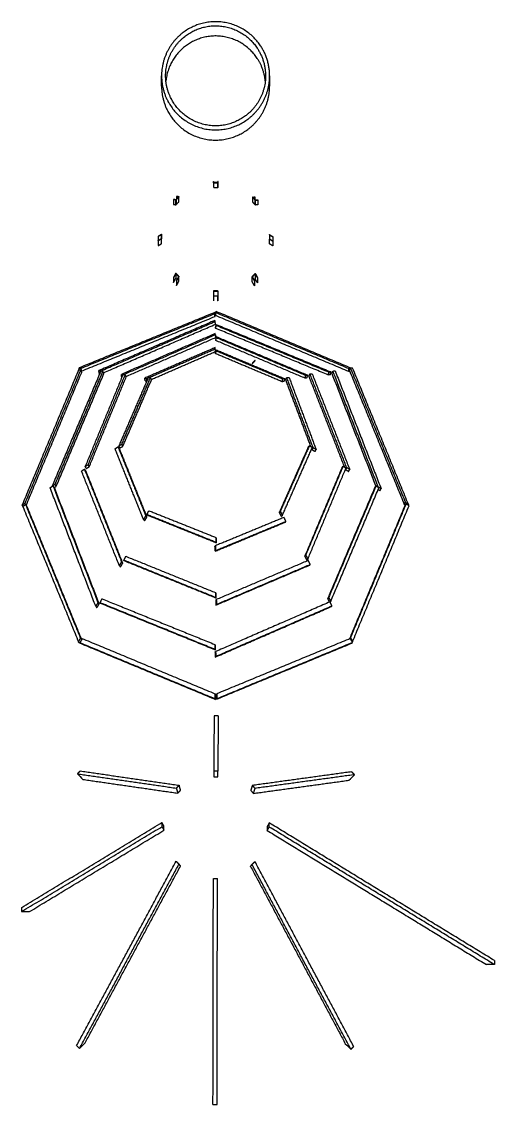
# Model space of a CAD drawing. Header units: centimetres. Extents: x 0 to 19.8, y 0 to 41.5.
# Drawn here: x 11.99 to 18.95, y 25.57 to 41.49 of the extents above; entities that cross this region are included whole.
import ezdxf

# ---------------------------------------------------------------- set-up
doc = ezdxf.new("R2010")
doc.units = ezdxf.units.CM
doc.layers.add('Make2D$Visible$Curves', color=7, linetype='Continuous', true_color=0x000000)

msp = doc.modelspace()

# ---------------------------------------------------------------- linework, layer by layer
at = {"layer": 'Make2D$Visible$Curves', "color": 18, "lineweight": -3, "true_color": 0x000000}
for points, weights, knots in [([(15.506, 41.136), (15.066, 41.799), (14.403, 41.359), (14.048, 41.123), (14.048, 40.696)], [1, 0.707106781187, 1, 0.818200206403, 0.862087884068], [0, 0, 0, 1.249604, 1.249604, 2.025237, 2.025237, 2.025237]), ([(14.108, 40.696), (14.108, 41.091), (14.437, 41.309), (15.049, 41.716), (15.456, 41.103)], [0.862087884068, 0.818200206403, 1, 0.707106781187, 1], [-2.025237, -2.025237, -2.025237, -1.249604, -1.249604, 0, 0, 0]), ([(15.456, 40.953), (15.049, 41.566), (14.437, 41.159), (14.147, 40.967), (14.112, 40.621)], [1, 0.707106781187, 1, 0.836361121921, 0.855571696809], [0, 0, 0, 1.249604, 1.249604, 1.947755, 1.947755, 1.947755]), ([(14.048, 40.696), (14.048, 40.456), (14.181, 40.256), (14.621, 39.594), (15.283, 40.034), (15.639, 40.27), (15.639, 40.696)], [0.862087884068, 0.888906574783, 1, 0.707106781187, 1, 0.818200206403, 0.862087884068], [2.025237, 2.025237, 2.025237, 2.499207, 2.499207, 3.748811, 3.748811, 4.524444, 4.524444, 4.524444]), ([(15.579, 40.696), (15.579, 40.302), (15.25, 40.084), (14.637, 39.677), (14.231, 40.29), (14.108, 40.475), (14.108, 40.696)], [0.862087884068, 0.818200206403, 1, 0.707106781187, 1, 0.888906574783, 0.862087884068], [-4.524444, -4.524444, -4.524444, -3.748811, -3.748811, -2.499207, -2.499207, -2.025237, -2.025237, -2.025237]), ([(14.048, 40.546), (14.048, 40.306), (14.181, 40.106), (14.621, 39.444), (15.283, 39.884), (15.639, 40.12), (15.639, 40.546)], [0.862087884068, 0.888906574783, 1, 0.707106781187, 1, 0.818200206403, 0.862087884068], [2.025237, 2.025237, 2.025237, 2.499207, 2.499207, 3.748811, 3.748811, 4.524444, 4.524444, 4.524444])]:
    msp.add_rational_spline(points, weights, degree=2, knots=knots, dxfattribs=at)
for points, weights in [([(15.456, 41.103), (15.579, 40.918), (15.579, 40.696)], [1, 0.888906574783, 0.862087884068]), ([(15.639, 40.696), (15.639, 40.937), (15.506, 41.136)], [0.862087884068, 0.888906574783, 1]), ([(15.575, 40.622), (15.556, 40.802), (15.456, 40.953)], [0.873346609746, 0.907392501231, 1])]:
    msp.add_rational_spline(points, weights, degree=2, dxfattribs=at)
for points, degree in [([(14.048, 40.546), (14.048, 40.621), (14.048, 40.696)], 2), ([(15.639, 40.696), (15.639, 40.621), (15.639, 40.546)], 2), ([(14.813, 39.125), (14.813, 39.135), (14.813, 39.144)], 2), ([(14.813, 39.144), (14.815, 39.144), (14.816, 39.144)], 2), ([(14.816, 39.125), (14.814, 39.125), (14.813, 39.125)], 2), ([(14.816, 39.128), (14.816, 39.136), (14.816, 39.144)], 2), ([(14.876, 39.128), (14.846, 39.128), (14.816, 39.128)], 2), ([(14.816, 39.128), (14.816, 39.127), (14.816, 39.125)], 2), ([(14.816, 39.125), (14.846, 39.125), (14.876, 39.125)], 2), ([(14.816, 39.055), (14.816, 39.09), (14.816, 39.125)], 2), ([(14.816, 39.055), (14.846, 39.055), (14.876, 39.055)], 2), ([(14.879, 39.144), (14.878, 39.144), (14.876, 39.144)], 2), ([(14.876, 39.128), (14.876, 39.136), (14.876, 39.144)], 2), ([(14.876, 39.125), (14.876, 39.126), (14.876, 39.128)], 2), ([(14.876, 39.125), (14.877, 39.125), (14.879, 39.125)], 2), ([(14.876, 39.055), (14.876, 39.09), (14.876, 39.125)], 2), ([(14.879, 39.055), (14.877, 39.055), (14.876, 39.055)], 2), ([(14.879, 39.125), (14.879, 39.134), (14.879, 39.144)], 2), ([(14.879, 39.055), (14.879, 39.09), (14.879, 39.125)], 2), ([(14.879, 39.074), (14.879, 39.074), (14.879, 39.074)], 2), ([(14.225, 38.876), (14.226, 38.877), (14.228, 38.878)], 2), ([(14.225, 38.876), (14.225, 38.841), (14.225, 38.805)], 2), ([(14.26, 38.871), (14.243, 38.873), (14.225, 38.876)], 2), ([(14.228, 38.878), (14.228, 38.877), (14.228, 38.875)], 2), ([(14.262, 38.873), (14.245, 38.875), (14.228, 38.878)], 2), ([(14.302, 38.917), (14.281, 38.896), (14.26, 38.875)], 2), ([(14.26, 38.875), (14.26, 38.873), (14.26, 38.871)], 2), ([(14.262, 38.873), (14.261, 38.872), (14.26, 38.871)], 2), ([(14.26, 38.8), (14.26, 38.836), (14.26, 38.871)], 2), ([(14.262, 38.873), (14.283, 38.894), (14.304, 38.915)], 2), ([(14.262, 38.873), (14.262, 38.84), (14.262, 38.807)], 2), ([(14.262, 38.803), (14.283, 38.824), (14.304, 38.845)], 2), ([(14.272, 38.922), (14.271, 38.921), (14.27, 38.92)], 2), ([(14.304, 38.915), (14.287, 38.918), (14.27, 38.92)], 2), ([(14.27, 38.92), (14.27, 38.901), (14.27, 38.881)], 2), ([(14.307, 38.917), (14.289, 38.92), (14.272, 38.922)], 2), ([(14.304, 38.915), (14.303, 38.916), (14.302, 38.917)], 2), ([(14.302, 38.917), (14.302, 38.915), (14.302, 38.913)], 2), ([(14.304, 38.845), (14.303, 38.846), (14.302, 38.847)], 2), ([(14.304, 38.915), (14.305, 38.916), (14.307, 38.917)], 2), ([(14.304, 38.845), (14.304, 38.88), (14.304, 38.915)], 2), ([(15.386, 38.912), (15.403, 38.914), (15.421, 38.917)], 2), ([(15.388, 38.914), (15.387, 38.913), (15.386, 38.912)], 2), ([(15.386, 38.912), (15.386, 38.877), (15.386, 38.842)], 2), ([(15.386, 38.912), (15.407, 38.891), (15.428, 38.869)], 2), ([(15.388, 38.844), (15.387, 38.843), (15.386, 38.842)], 2), ([(15.386, 38.842), (15.407, 38.82), (15.428, 38.799)], 2), ([(15.388, 38.914), (15.388, 38.912), (15.388, 38.91)], 2), ([(15.43, 38.871), (15.409, 38.893), (15.388, 38.914)], 2), ([(15.421, 38.917), (15.421, 38.897), (15.421, 38.877)], 2), ([(15.428, 38.869), (15.446, 38.872), (15.463, 38.874)], 2), ([(15.428, 38.869), (15.429, 38.87), (15.43, 38.871)], 2), ([(15.428, 38.869), (15.429, 38.868), (15.43, 38.867)], 2), ([(15.428, 38.799), (15.428, 38.834), (15.428, 38.869)], 2), ([(15.43, 38.867), (15.448, 38.869), (15.465, 38.872)], 2), ([(15.43, 38.871), (15.43, 38.869), (15.43, 38.867)], 2), ([(15.43, 38.797), (15.43, 38.832), (15.43, 38.867)], 2), ([(15.465, 38.872), (15.464, 38.873), (15.463, 38.874)], 2), ([(15.463, 38.874), (15.463, 38.873), (15.463, 38.872)], 2), ([(15.465, 38.872), (15.465, 38.837), (15.465, 38.802)], 2), ([(14.225, 38.805), (14.226, 38.806), (14.228, 38.808)], 2), ([(14.225, 38.805), (14.243, 38.803), (14.26, 38.8)], 2), ([(14.26, 38.805), (14.261, 38.804), (14.262, 38.803)], 2), ([(14.26, 38.8), (14.261, 38.802), (14.262, 38.803)], 2), ([(14.26, 38.803), (14.261, 38.803), (14.262, 38.803)], 2), ([(14.262, 38.803), (14.262, 38.805), (14.262, 38.807)], 2), ([(15.428, 38.799), (15.429, 38.8), (15.43, 38.801)], 2), ([(15.43, 38.797), (15.429, 38.798), (15.428, 38.799)], 2), ([(15.431, 38.799), (15.429, 38.799), (15.428, 38.799)], 2), ([(15.465, 38.802), (15.448, 38.799), (15.43, 38.797)], 2), ([(15.465, 38.802), (15.464, 38.803), (15.463, 38.804)], 2), ([(14.049, 38.366), (14.024, 38.351), (14, 38.336)], 2), ([(14.049, 38.363), (14.024, 38.348), (14, 38.333)], 2), ([(14.049, 38.363), (14.047, 38.363), (14.046, 38.363)], 2), ([(14.046, 38.363), (14.046, 38.333), (14.046, 38.303)], 2), ([(14.049, 38.363), (14.049, 38.364), (14.049, 38.366)], 2), ([(14.049, 38.303), (14.049, 38.333), (14.049, 38.363)], 2), ([(14, 38.336), (14, 38.335), (14, 38.333)], 2), ([(14, 38.333), (14, 38.303), (14, 38.273)], 2), ([(14.049, 38.303), (14.024, 38.288), (14, 38.273)], 2), ([(14.049, 38.3), (14.024, 38.285), (14, 38.27)], 2), ([(14, 38.27), (14, 38.272), (14, 38.273)], 2), ([(14, 38.27), (14, 38.235), (14, 38.2)], 2), ([(14, 38.2), (14.024, 38.215), (14.049, 38.229)], 2), ([(14.046, 38.303), (14.047, 38.303), (14.049, 38.303)], 2), ([(14.046, 38.303), (14.046, 38.3), (14.046, 38.298)], 2), ([(14.049, 38.303), (14.049, 38.301), (14.049, 38.3)], 2), ([(14.049, 38.229), (14.049, 38.265), (14.049, 38.3)], 2), ([(15.638, 38.358), (15.638, 38.359), (15.638, 38.361)], 2), ([(15.638, 38.361), (15.663, 38.346), (15.687, 38.331)], 2), ([(15.641, 38.358), (15.64, 38.358), (15.638, 38.358)], 2), ([(15.638, 38.358), (15.638, 38.328), (15.638, 38.298)], 2), ([(15.638, 38.358), (15.663, 38.343), (15.687, 38.328)], 2), ([(15.638, 38.298), (15.638, 38.296), (15.638, 38.295)], 2), ([(15.638, 38.298), (15.64, 38.298), (15.641, 38.298)], 2), ([(15.638, 38.298), (15.663, 38.283), (15.687, 38.268)], 2), ([(15.638, 38.225), (15.638, 38.26), (15.638, 38.295)], 2), ([(15.638, 38.295), (15.663, 38.28), (15.687, 38.265)], 2), ([(15.687, 38.195), (15.663, 38.21), (15.638, 38.225)], 2), ([(15.641, 38.298), (15.641, 38.328), (15.641, 38.358)], 2), ([(15.641, 38.298), (15.641, 38.295), (15.641, 38.293)], 2), ([(15.687, 38.331), (15.687, 38.33), (15.687, 38.328)], 2), ([(15.687, 38.328), (15.687, 38.298), (15.687, 38.268)], 2), ([(15.687, 38.265), (15.687, 38.267), (15.687, 38.268)], 2), ([(15.687, 38.265), (15.687, 38.23), (15.687, 38.195)], 2), ([(14.256, 37.793), (14.239, 37.761), (14.222, 37.729)], 2), ([(14.222, 37.729), (14.223, 37.728), (14.224, 37.727)], 2), ([(14.222, 37.729), (14.222, 37.694), (14.222, 37.659)], 2), ([(14.259, 37.791), (14.241, 37.759), (14.224, 37.727)], 2), ([(14.224, 37.727), (14.224, 37.692), (14.224, 37.657)], 2), ([(14.259, 37.791), (14.257, 37.792), (14.256, 37.793)], 2), ([(14.259, 37.791), (14.257, 37.79), (14.256, 37.789)], 2), ([(14.256, 37.789), (14.256, 37.754), (14.256, 37.719)], 2), ([(14.256, 37.789), (14.278, 37.768), (14.299, 37.746)], 2), ([(14.301, 37.749), (14.28, 37.77), (14.259, 37.791)], 2), ([(14.259, 37.787), (14.259, 37.789), (14.259, 37.791)], 2), ([(14.301, 37.749), (14.284, 37.717), (14.266, 37.685)], 2), ([(14.303, 37.746), (14.286, 37.715), (14.268, 37.683)], 2), ([(14.299, 37.746), (14.3, 37.748), (14.301, 37.749)], 2), ([(14.299, 37.746), (14.299, 37.746), (14.299, 37.745)], 2), ([(14.301, 37.749), (14.301, 37.746), (14.301, 37.743)], 2), ([(14.301, 37.749), (14.302, 37.748), (14.303, 37.746)], 2), ([(14.303, 37.676), (14.303, 37.711), (14.303, 37.746)], 2), ([(15.382, 37.745), (15.381, 37.744), (15.38, 37.743)], 2), ([(15.38, 37.673), (15.38, 37.708), (15.38, 37.743)], 2), ([(15.38, 37.743), (15.398, 37.711), (15.415, 37.679)], 2), ([(15.425, 37.788), (15.404, 37.766), (15.382, 37.745)], 2), ([(15.382, 37.745), (15.384, 37.744), (15.385, 37.743)], 2), ([(15.382, 37.739), (15.382, 37.742), (15.382, 37.745)], 2), ([(15.382, 37.745), (15.4, 37.713), (15.417, 37.681)], 2), ([(15.385, 37.743), (15.406, 37.764), (15.427, 37.785)], 2), ([(15.385, 37.743), (15.385, 37.742), (15.385, 37.741)], 2), ([(15.425, 37.788), (15.426, 37.789), (15.427, 37.79)], 2), ([(15.427, 37.785), (15.426, 37.787), (15.425, 37.788)], 2), ([(15.425, 37.783), (15.425, 37.785), (15.425, 37.788)], 2), ([(15.425, 37.788), (15.426, 37.786), (15.427, 37.785)], 2), ([(15.427, 37.79), (15.444, 37.758), (15.462, 37.726)], 2), ([(15.427, 37.785), (15.427, 37.75), (15.427, 37.715)], 2), ([(15.427, 37.784), (15.443, 37.754), (15.459, 37.723)], 2), ([(15.462, 37.726), (15.46, 37.725), (15.459, 37.723)], 2), ([(14.222, 37.659), (14.223, 37.658), (14.224, 37.657)], 2), ([(14.224, 37.657), (14.241, 37.689), (14.259, 37.721)], 2), ([(14.259, 37.721), (14.257, 37.72), (14.256, 37.719)], 2), ([(14.256, 37.719), (14.267, 37.709), (14.277, 37.698)], 2), ([(14.266, 37.685), (14.266, 37.65), (14.266, 37.614)], 2), ([(14.268, 37.683), (14.267, 37.684), (14.266, 37.685)], 2), ([(14.268, 37.612), (14.267, 37.613), (14.266, 37.614)], 2), ([(14.268, 37.683), (14.268, 37.647), (14.268, 37.612)], 2), ([(14.268, 37.612), (14.286, 37.644), (14.303, 37.676)], 2), ([(14.303, 37.676), (14.302, 37.677), (14.301, 37.678)], 2), ([(15.38, 37.673), (15.381, 37.674), (15.382, 37.675)], 2), ([(15.415, 37.609), (15.398, 37.641), (15.38, 37.673)], 2), ([(15.407, 37.695), (15.417, 37.705), (15.427, 37.715)], 2), ([(15.415, 37.679), (15.416, 37.68), (15.417, 37.681)], 2), ([(15.415, 37.679), (15.415, 37.644), (15.415, 37.609)], 2), ([(15.415, 37.609), (15.416, 37.61), (15.417, 37.611)], 2), ([(15.417, 37.681), (15.417, 37.646), (15.417, 37.611)], 2), ([(15.426, 37.715), (15.426, 37.716), (15.426, 37.716)], 2), ([(15.459, 37.653), (15.443, 37.684), (15.426, 37.715)], 2), ([(15.459, 37.723), (15.459, 37.688), (15.459, 37.653)], 2), ([(14.871, 37.535), (14.841, 37.535), (14.811, 37.535)], 2), ([(14.811, 37.535), (14.811, 37.534), (14.811, 37.532)], 2), ([(14.811, 37.532), (14.841, 37.532), (14.871, 37.532)], 2), ([(14.811, 37.532), (14.811, 37.497), (14.811, 37.462)], 2), ([(14.811, 37.462), (14.841, 37.462), (14.871, 37.462)], 2), ([(14.811, 37.462), (14.811, 37.46), (14.811, 37.457)], 2), ([(14.811, 37.457), (14.811, 37.422), (14.811, 37.387)], 2), ([(14.871, 37.535), (14.873, 37.535), (14.874, 37.535)], 2), ([(14.871, 37.535), (14.871, 37.534), (14.871, 37.532)], 2), ([(14.871, 37.462), (14.871, 37.46), (14.871, 37.457)], 2), ([(14.871, 37.457), (14.871, 37.422), (14.871, 37.387)], 2), ([(14.874, 37.457), (14.872, 37.457), (14.871, 37.457)], 2), ([(14.874, 37.535), (14.874, 37.496), (14.874, 37.457)], 2), ([(14.874, 37.457), (14.874, 37.422), (14.874, 37.387)], 2), ([(14.874, 37.387), (14.872, 37.387), (14.871, 37.387)], 2), ([(14.83, 37.216), (13.832, 36.809), (12.834, 36.402)], 2), ([(12.864, 36.397), (13.847, 36.798), (14.829, 37.199)], 2), ([(12.871, 36.356), (13.853, 36.757), (14.835, 37.158)], 2), ([(14.834, 37.1), (13.98, 36.731), (13.125, 36.362)], 2), ([(14.829, 37.199), (14.829, 37.208), (14.83, 37.216)], 2), ([(14.835, 37.158), (14.832, 37.179), (14.829, 37.199)], 2), ([(14.83, 37.216), (14.833, 37.196), (14.836, 37.176)], 2), ([(14.836, 37.084), (14.835, 37.092), (14.834, 37.1)], 2), ([(14.835, 37.158), (14.835, 37.167), (14.836, 37.176)], 2), ([(14.842, 37.175), (14.845, 37.195), (14.849, 37.215)], 2), ([(14.843, 37.192), (14.843, 37.183), (14.842, 37.175)], 2), ([(14.842, 37.175), (15.822, 36.763), (16.802, 36.352)], 2), ([(14.843, 37.192), (14.846, 37.212), (14.85, 37.232)], 2), ([(14.845, 37.191), (14.844, 37.192), (14.843, 37.192)], 2), ([(14.85, 37.232), (14.849, 37.224), (14.849, 37.215)], 2), ([(14.849, 37.215), (15.828, 36.804), (16.808, 36.392)], 2), ([(16.84, 36.396), (15.845, 36.814), (14.85, 37.232)], 2), ([(13.154, 36.357), (13.995, 36.72), (14.836, 37.084)], 2), ([(13.195, 36.331), (14.019, 36.688), (14.843, 37.044)], 2), ([(14.843, 37.044), (14.84, 37.064), (14.836, 37.084)], 2), ([(14.85, 37.042), (14.847, 37.022), (14.844, 37.002)], 2), ([(14.844, 36.984), (14.847, 37.005), (14.85, 37.025)], 2), ([(14.844, 37.002), (14.845, 37.001), (14.846, 37.001)], 2), ([(14.844, 36.984), (14.844, 36.993), (14.844, 37.002)], 2), ([(16.504, 36.297), (15.674, 36.641), (14.844, 36.984)], 2), ([(14.85, 37.042), (15.694, 36.693), (16.538, 36.344)], 2), ([(14.85, 37.025), (14.85, 37.033), (14.85, 37.042)], 2), ([(16.51, 36.338), (15.68, 36.681), (14.85, 37.025)], 2), ([(14.838, 36.907), (14.147, 36.607), (13.456, 36.307)], 2), ([(13.494, 36.306), (14.167, 36.598), (14.84, 36.89)], 2), ([(13.527, 36.277), (14.187, 36.563), (14.847, 36.85)], 2), ([(14.84, 36.89), (14.839, 36.898), (14.838, 36.907)], 2), ([(14.847, 36.85), (14.844, 36.87), (14.84, 36.89)], 2), ([(14.841, 36.89), (14.843, 36.878), (14.845, 36.866)], 2), ([(14.845, 36.866), (14.845, 36.866), (14.845, 36.866)], 2), ([(14.853, 36.862), (14.85, 36.842), (14.847, 36.822)], 2), ([(14.847, 36.804), (14.85, 36.824), (14.853, 36.845)], 2), ([(14.847, 36.822), (14.848, 36.821), (14.849, 36.821)], 2), ([(14.847, 36.804), (14.847, 36.813), (14.847, 36.822)], 2), ([(16.162, 36.25), (15.504, 36.527), (14.847, 36.804)], 2), ([(14.853, 36.862), (15.525, 36.579), (16.197, 36.296)], 2), ([(14.853, 36.845), (14.853, 36.853), (14.853, 36.862)], 2), ([(16.169, 36.291), (15.511, 36.568), (14.853, 36.845)], 2), ([(14.836, 36.7), (14.318, 36.476), (13.801, 36.252)], 2), ([(13.869, 36.263), (14.354, 36.473), (14.838, 36.683)], 2), ([(13.899, 36.233), (14.372, 36.438), (14.844, 36.643)], 2), ([(14.838, 36.683), (14.837, 36.692), (14.836, 36.7)], 2), ([(14.844, 36.643), (14.841, 36.663), (14.838, 36.683)], 2), ([(14.843, 36.66), (14.842, 36.66), (14.842, 36.66)], 2), ([(14.851, 36.668), (14.848, 36.648), (14.844, 36.628)], 2), ([(14.844, 36.611), (14.847, 36.631), (14.851, 36.651)], 2), ([(14.844, 36.628), (14.846, 36.627), (14.847, 36.627)], 2), ([(14.844, 36.611), (14.844, 36.619), (14.844, 36.628)], 2), ([(14.851, 36.668), (15.355, 36.456), (15.86, 36.244)], 2), ([(14.851, 36.651), (14.851, 36.659), (14.851, 36.668)], 2), ([(15.831, 36.238), (15.341, 36.444), (14.851, 36.651)], 2), ([(15.825, 36.198), (15.334, 36.404), (14.844, 36.611)], 2), ([(15.425, 36.511), (15.404, 36.49), (15.382, 36.469)], 2), ([(15.382, 36.469), (15.384, 36.468), (15.385, 36.467)], 2), ([(15.385, 36.467), (15.406, 36.488), (15.427, 36.509)], 2), ([(15.427, 36.509), (15.426, 36.51), (15.425, 36.511)], 2), ([(12.827, 36.373), (12.412, 35.38), (11.996, 34.388)], 2), ([(12.039, 34.413), (12.449, 35.39), (12.858, 36.368)], 2), ([(12.055, 34.381), (12.464, 35.359), (12.873, 36.336)], 2), ([(13.154, 36.356), (12.797, 35.512), (12.439, 34.669)], 2), ([(12.482, 34.692), (12.834, 35.522), (13.185, 36.352)], 2), ([(12.498, 34.661), (12.849, 35.49), (13.2, 36.32)], 2), ([(12.858, 36.368), (12.842, 36.37), (12.827, 36.373)], 2), ([(12.834, 36.402), (12.849, 36.399), (12.864, 36.397)], 2), ([(12.839, 36.371), (12.837, 36.386), (12.834, 36.402)], 2), ([(12.873, 36.336), (12.866, 36.352), (12.858, 36.368)], 2), ([(12.863, 36.358), (12.867, 36.357), (12.871, 36.356)], 2), ([(12.871, 36.356), (12.867, 36.377), (12.864, 36.397)], 2), ([(13.482, 36.308), (13.204, 35.632), (12.925, 34.955)], 2), ([(12.968, 34.979), (13.241, 35.642), (13.514, 36.304)], 2), ([(13.132, 36.322), (13.128, 36.342), (13.125, 36.362)], 2), ([(13.125, 36.362), (13.139, 36.359), (13.154, 36.356)], 2), ([(13.132, 36.322), (13.135, 36.321), (13.139, 36.32)], 2), ([(13.185, 36.352), (13.169, 36.354), (13.154, 36.356)], 2), ([(13.154, 36.356), (13.154, 36.356), (13.154, 36.356)], 2), ([(13.2, 36.32), (13.193, 36.336), (13.185, 36.352)], 2), ([(13.456, 36.307), (13.468, 36.305), (13.48, 36.302)], 2), ([(13.462, 36.267), (13.459, 36.287), (13.456, 36.307)], 2), ([(13.514, 36.304), (13.498, 36.306), (13.482, 36.308)], 2), ([(13.529, 36.272), (13.521, 36.288), (13.514, 36.304)], 2), ([(16.197, 36.296), (16.183, 36.293), (16.169, 36.291)], 2), ([(16.191, 36.256), (16.194, 36.276), (16.197, 36.296)], 2), ([(16.216, 36.283), (16.224, 36.298), (16.232, 36.314)], 2), ([(16.232, 36.314), (16.248, 36.315), (16.264, 36.316)], 2), ([(16.775, 34.933), (16.503, 35.623), (16.232, 36.314)], 2), ([(16.264, 36.316), (16.541, 35.613), (16.817, 34.909)], 2), ([(16.504, 36.297), (16.507, 36.318), (16.51, 36.338)], 2), ([(16.532, 36.303), (16.518, 36.3), (16.504, 36.297)], 2), ([(16.538, 36.344), (16.524, 36.341), (16.51, 36.338)], 2), ([(16.532, 36.303), (16.535, 36.323), (16.538, 36.344)], 2), ([(16.555, 36.325), (16.562, 36.34), (16.57, 36.356)], 2), ([(17.204, 34.666), (16.879, 35.495), (16.555, 36.325)], 2), ([(16.57, 36.356), (16.586, 36.357), (16.603, 36.358)], 2), ([(17.237, 34.651), (16.904, 35.503), (16.57, 36.356)], 2), ([(16.603, 36.358), (16.941, 35.492), (17.28, 34.626)], 2), ([(16.802, 36.352), (16.805, 36.372), (16.808, 36.392)], 2), ([(16.802, 36.352), (16.81, 36.353), (16.819, 36.354)], 2), ([(16.808, 36.392), (16.819, 36.393), (16.83, 36.394)], 2), ([(16.814, 36.363), (16.822, 36.379), (16.83, 36.395)], 2), ([(16.814, 36.363), (17.218, 35.379), (17.621, 34.394)], 2), ([(16.861, 36.398), (16.845, 36.396), (16.83, 36.395)], 2), ([(16.83, 36.395), (17.233, 35.41), (17.637, 34.425)], 2), ([(17.681, 34.397), (17.271, 35.398), (16.861, 36.398)], 2), ([(12.983, 34.948), (13.256, 35.61), (13.529, 36.272)], 2), ([(13.855, 36.265), (13.638, 35.761), (13.42, 35.257)], 2), ([(13.462, 36.267), (13.464, 36.267), (13.466, 36.267)], 2), ([(13.463, 35.281), (13.675, 35.771), (13.886, 36.261)], 2), ([(13.478, 35.249), (13.69, 35.739), (13.901, 36.229)], 2), ([(13.801, 36.252), (13.815, 36.249), (13.829, 36.246)], 2), ([(13.808, 36.212), (13.804, 36.232), (13.801, 36.252)], 2), ([(13.808, 36.212), (13.818, 36.209), (13.829, 36.207)], 2), ([(13.829, 36.246), (13.84, 36.251), (13.85, 36.255)], 2), ([(13.834, 36.217), (13.832, 36.232), (13.829, 36.246)], 2), ([(13.886, 36.261), (13.87, 36.263), (13.855, 36.265)], 2), ([(13.901, 36.229), (13.893, 36.245), (13.886, 36.261)], 2), ([(15.825, 36.198), (15.828, 36.218), (15.831, 36.238)], 2), ([(15.853, 36.203), (15.839, 36.201), (15.825, 36.198)], 2), ([(15.86, 36.244), (15.845, 36.241), (15.831, 36.238)], 2), ([(15.853, 36.203), (15.857, 36.223), (15.86, 36.244)], 2), ([(15.876, 36.228), (15.884, 36.244), (15.892, 36.259)], 2), ([(16.247, 35.242), (16.062, 35.735), (15.876, 36.228)], 2), ([(15.892, 36.259), (15.908, 36.26), (15.925, 36.261)], 2), ([(16.28, 35.226), (16.086, 35.743), (15.892, 36.259)], 2), ([(15.925, 36.261), (16.124, 35.732), (16.323, 35.202)], 2), ([(16.162, 36.25), (16.165, 36.271), (16.169, 36.291)], 2), ([(16.191, 36.256), (16.177, 36.253), (16.162, 36.25)], 2), ([(16.745, 34.939), (16.481, 35.611), (16.216, 36.283)], 2), ([(13.364, 35.213), (13.385, 35.227), (13.407, 35.242)], 2), ([(13.782, 34.174), (13.573, 34.694), (13.364, 35.213)], 2), ([(13.422, 35.223), (13.414, 35.232), (13.407, 35.242)], 2), ([(13.407, 35.242), (13.611, 34.736), (13.815, 34.231)], 2), ([(13.42, 35.257), (13.442, 35.269), (13.463, 35.281)], 2), ([(13.436, 35.226), (13.428, 35.241), (13.42, 35.257)], 2), ([(13.422, 35.223), (13.626, 34.717), (13.83, 34.212)], 2), ([(13.436, 35.226), (13.457, 35.237), (13.478, 35.249)], 2), ([(13.478, 35.249), (13.471, 35.265), (13.463, 35.281)], 2), ([(16.208, 35.24), (15.994, 34.758), (15.78, 34.275)], 2), ([(16.224, 35.258), (16.009, 34.776), (15.795, 34.294)], 2), ([(15.826, 34.235), (16.046, 34.732), (16.266, 35.229)], 2), ([(16.208, 35.24), (16.216, 35.249), (16.224, 35.258)], 2), ([(16.266, 35.229), (16.245, 35.243), (16.224, 35.258)], 2), ([(16.265, 35.196), (16.262, 35.204), (16.259, 35.211)], 2), ([(16.265, 35.196), (16.272, 35.211), (16.28, 35.226)], 2), ([(16.307, 35.171), (16.286, 35.183), (16.265, 35.196)], 2), ([(16.323, 35.202), (16.301, 35.214), (16.28, 35.226)], 2), ([(16.307, 35.171), (16.315, 35.187), (16.323, 35.202)], 2), ([(12.87, 34.885), (12.891, 34.899), (12.912, 34.914)], 2), ([(13.426, 33.496), (13.148, 34.191), (12.87, 34.885)], 2), ([(12.928, 34.895), (12.92, 34.904), (12.912, 34.914)], 2), ([(12.912, 34.914), (13.186, 34.233), (13.459, 33.553)], 2), ([(12.925, 34.955), (12.946, 34.967), (12.968, 34.979)], 2), ([(12.94, 34.924), (12.933, 34.94), (12.925, 34.955)], 2), ([(12.928, 34.895), (13.201, 34.214), (13.474, 33.534)], 2), ([(12.94, 34.924), (12.962, 34.936), (12.983, 34.948)], 2), ([(12.983, 34.948), (12.976, 34.964), (12.968, 34.979)], 2), ([(16.704, 34.937), (16.429, 34.284), (16.155, 33.632)], 2), ([(16.719, 34.956), (16.445, 34.303), (16.17, 33.65)], 2), ([(16.201, 33.592), (16.482, 34.26), (16.762, 34.927)], 2), ([(16.704, 34.937), (16.711, 34.947), (16.719, 34.956)], 2), ([(16.762, 34.927), (16.74, 34.942), (16.719, 34.956)], 2), ([(16.759, 34.902), (16.757, 34.907), (16.755, 34.912)], 2), ([(16.759, 34.902), (16.767, 34.918), (16.775, 34.933)], 2), ([(16.802, 34.878), (16.78, 34.89), (16.759, 34.902)], 2), ([(16.817, 34.909), (16.796, 34.921), (16.775, 34.933)], 2), ([(16.802, 34.878), (16.809, 34.894), (16.817, 34.909)], 2), ([(12.407, 34.64), (12.428, 34.654), (12.45, 34.668)], 2), ([(13.079, 32.897), (12.743, 33.769), (12.407, 34.64)], 2), ([(12.439, 34.669), (12.461, 34.68), (12.482, 34.692)], 2), ([(12.442, 34.663), (12.441, 34.666), (12.439, 34.669)], 2), ([(12.465, 34.649), (12.457, 34.659), (12.45, 34.668)], 2), ([(12.45, 34.668), (12.781, 33.811), (13.112, 32.953)], 2), ([(12.465, 34.649), (12.796, 33.792), (13.127, 32.934)], 2), ([(12.467, 34.644), (12.482, 34.652), (12.498, 34.661)], 2), ([(12.498, 34.661), (12.49, 34.676), (12.482, 34.692)], 2), ([(17.189, 34.648), (16.841, 33.828), (16.492, 33.008)], 2), ([(17.205, 34.667), (16.856, 33.847), (16.507, 33.027)], 2), ([(16.538, 32.969), (16.893, 33.803), (17.247, 34.638)], 2), ([(17.189, 34.648), (17.197, 34.658), (17.205, 34.667)], 2), ([(17.247, 34.638), (17.226, 34.653), (17.205, 34.667)], 2), ([(17.235, 34.646), (17.236, 34.649), (17.237, 34.651)], 2), ([(17.265, 34.595), (17.25, 34.603), (17.236, 34.612)], 2), ([(17.28, 34.626), (17.259, 34.639), (17.237, 34.651)], 2), ([(17.265, 34.595), (17.272, 34.611), (17.28, 34.626)], 2), ([(11.996, 34.388), (12.018, 34.4), (12.039, 34.413)], 2), ([(12.007, 34.364), (12.002, 34.376), (11.996, 34.388)], 2), ([(12.05, 34.389), (12.028, 34.376), (12.006, 34.363)], 2), ([(12.051, 34.39), (12.045, 34.401), (12.039, 34.413)], 2), ([(12.857, 32.43), (12.454, 33.41), (12.05, 34.389)], 2), ([(12.065, 34.371), (12.058, 34.38), (12.05, 34.389)], 2), ([(17.632, 34.383), (17.223, 33.401), (16.814, 32.419)], 2), ([(17.647, 34.402), (17.238, 33.42), (16.829, 32.437)], 2), ([(17.621, 34.394), (17.629, 34.41), (17.637, 34.425)], 2), ([(17.621, 34.394), (17.628, 34.39), (17.634, 34.386)], 2), ([(17.632, 34.383), (17.64, 34.393), (17.647, 34.402)], 2), ([(17.637, 34.425), (17.659, 34.411), (17.681, 34.397)], 2), ([(17.691, 34.375), (17.669, 34.388), (17.647, 34.402)], 2), ([(17.681, 34.397), (17.678, 34.391), (17.675, 34.385)], 2), ([(12.006, 34.363), (12.416, 33.368), (12.826, 32.374)], 2), ([(12.872, 32.411), (12.469, 33.391), (12.065, 34.371)], 2), ([(13.815, 34.231), (13.799, 34.202), (13.782, 34.174)], 2), ([(13.83, 34.212), (13.822, 34.221), (13.815, 34.231)], 2), ([(13.834, 34.245), (13.848, 34.274), (13.862, 34.303)], 2), ([(14.845, 33.839), (14.339, 34.042), (13.834, 34.245)], 2), ([(13.84, 34.235), (13.837, 34.24), (13.834, 34.245)], 2), ([(14.852, 33.829), (14.346, 34.032), (13.84, 34.235)], 2), ([(13.862, 34.303), (14.354, 34.107), (14.845, 33.91)], 2), ([(15.78, 34.275), (15.787, 34.285), (15.795, 34.294)], 2), ([(15.78, 34.275), (15.795, 34.246), (15.81, 34.217)], 2), ([(15.795, 34.294), (15.81, 34.265), (15.826, 34.235)], 2), ([(15.826, 34.235), (15.818, 34.226), (15.81, 34.217)], 2), ([(16.86, 32.378), (17.275, 33.376), (17.691, 34.375)], 2), ([(13.782, 34.174), (13.79, 34.165), (13.798, 34.155)], 2), ([(13.83, 34.212), (13.814, 34.183), (13.798, 34.155)], 2), ([(14.835, 33.706), (15.354, 33.921), (15.873, 34.136)], 2), ([(15.851, 34.204), (15.346, 33.995), (14.84, 33.787)], 2), ([(14.841, 33.716), (15.36, 33.931), (15.879, 34.146)], 2), ([(15.879, 34.146), (15.865, 34.175), (15.851, 34.204)], 2), ([(15.873, 34.136), (15.876, 34.141), (15.879, 34.146)], 2), ([(14.852, 33.9), (14.849, 33.905), (14.845, 33.91)], 2), ([(14.845, 33.91), (14.845, 33.874), (14.845, 33.839)], 2), ([(14.833, 33.777), (14.837, 33.782), (14.84, 33.787)], 2), ([(14.833, 33.777), (14.834, 33.741), (14.835, 33.706)], 2), ([(14.84, 33.787), (14.841, 33.751), (14.841, 33.716)], 2), ([(14.845, 33.839), (14.848, 33.834), (14.852, 33.829)], 2), ([(14.852, 33.9), (14.852, 33.865), (14.852, 33.829)], 2), ([(13.494, 33.574), (13.508, 33.603), (13.522, 33.632)], 2), ([(13.522, 33.632), (14.181, 33.366), (14.84, 33.099)], 2), ([(14.841, 33.716), (14.838, 33.711), (14.835, 33.706)], 2), ([(16.155, 33.632), (16.162, 33.641), (16.17, 33.65)], 2), ([(16.155, 33.632), (16.17, 33.603), (16.186, 33.574)], 2), ([(16.17, 33.65), (16.186, 33.621), (16.201, 33.592)], 2), ([(16.201, 33.592), (16.194, 33.583), (16.186, 33.574)], 2), ([(13.459, 33.553), (13.443, 33.524), (13.426, 33.496)], 2), ([(13.426, 33.496), (13.434, 33.487), (13.442, 33.477)], 2), ([(13.474, 33.534), (13.458, 33.505), (13.442, 33.477)], 2), ([(13.474, 33.534), (13.467, 33.543), (13.459, 33.553)], 2), ([(13.5, 33.564), (13.497, 33.569), (13.494, 33.574)], 2), ([(14.84, 33.028), (14.167, 33.301), (13.494, 33.574)], 2), ([(14.846, 33.019), (14.173, 33.291), (13.5, 33.564)], 2), ([(14.849, 32.915), (15.539, 33.209), (16.23, 33.503)], 2), ([(16.208, 33.571), (15.531, 33.283), (14.854, 32.996)], 2), ([(14.856, 32.925), (15.546, 33.219), (16.236, 33.513)], 2), ([(16.236, 33.513), (16.222, 33.542), (16.208, 33.571)], 2), ([(16.23, 33.503), (16.233, 33.508), (16.236, 33.513)], 2), ([(13.112, 32.953), (13.096, 32.925), (13.079, 32.897)], 2), ([(13.127, 32.934), (13.12, 32.944), (13.112, 32.953)], 2), ([(13.144, 32.949), (13.158, 32.978), (13.172, 33.007)], 2), ([(13.172, 33.007), (14.001, 32.672), (14.83, 32.337)], 2), ([(14.846, 33.09), (14.843, 33.095), (14.84, 33.099)], 2), ([(14.84, 33.099), (14.84, 33.064), (14.84, 33.028)], 2), ([(14.84, 33.028), (14.843, 33.023), (14.846, 33.019)], 2), ([(16.528, 32.962), (15.686, 32.597), (14.844, 32.231)], 2), ([(14.846, 33.09), (14.846, 33.054), (14.846, 33.019)], 2), ([(14.847, 32.986), (14.85, 32.991), (14.854, 32.996)], 2), ([(14.847, 32.986), (14.848, 32.95), (14.849, 32.915)], 2), ([(14.854, 32.996), (14.855, 32.96), (14.856, 32.925)], 2), ([(16.492, 33.008), (16.499, 33.017), (16.507, 33.027)], 2), ([(16.492, 33.008), (16.505, 32.983), (16.519, 32.958)], 2), ([(16.507, 33.027), (16.523, 32.998), (16.538, 32.969)], 2), ([(16.557, 32.904), (16.543, 32.933), (16.528, 32.962)], 2), ([(16.538, 32.969), (16.534, 32.964), (16.53, 32.959)], 2), ([(13.079, 32.897), (13.087, 32.887), (13.095, 32.878)], 2), ([(13.127, 32.934), (13.111, 32.906), (13.095, 32.878)], 2), ([(13.15, 32.939), (13.147, 32.944), (13.144, 32.949)], 2), ([(14.83, 32.265), (13.987, 32.607), (13.144, 32.949)], 2), ([(14.836, 32.256), (13.993, 32.597), (13.15, 32.939)], 2), ([(14.839, 32.151), (15.695, 32.523), (16.55, 32.894)], 2), ([(14.846, 32.161), (15.701, 32.532), (16.557, 32.904)], 2), ([(14.856, 32.925), (14.852, 32.92), (14.849, 32.915)], 2), ([(16.55, 32.894), (16.554, 32.899), (16.557, 32.904)], 2), ([(12.826, 32.374), (12.841, 32.402), (12.857, 32.43)], 2), ([(12.841, 32.355), (12.833, 32.364), (12.826, 32.374)], 2), ([(12.841, 32.355), (12.843, 32.359), (12.846, 32.363)], 2), ([(12.879, 32.421), (12.863, 32.392), (12.846, 32.363)], 2), ([(12.846, 32.363), (12.85, 32.358), (12.853, 32.353)], 2), ([(12.846, 32.363), (13.842, 31.95), (14.837, 31.538)], 2), ([(12.853, 32.353), (13.848, 31.94), (14.844, 31.528)], 2), ([(12.872, 32.411), (12.865, 32.42), (12.857, 32.43)], 2), ([(14.838, 31.607), (13.858, 32.014), (12.879, 32.421)], 2), ([(14.836, 32.327), (14.833, 32.332), (14.83, 32.337)], 2), ([(14.83, 32.337), (14.83, 32.301), (14.83, 32.265)], 2), ([(14.836, 32.327), (14.836, 32.291), (14.836, 32.256)], 2), ([(14.857, 31.531), (15.855, 31.944), (16.852, 32.357)], 2), ([(16.829, 32.424), (15.847, 32.018), (14.864, 31.612)], 2), ([(14.864, 31.54), (15.861, 31.954), (16.859, 32.367)], 2), ([(16.814, 32.419), (16.821, 32.428), (16.829, 32.437)], 2), ([(16.829, 32.437), (16.844, 32.408), (16.86, 32.378)], 2), ([(16.859, 32.367), (16.844, 32.395), (16.829, 32.424)], 2), ([(16.852, 32.357), (16.856, 32.362), (16.859, 32.367)], 2), ([(16.86, 32.378), (16.858, 32.375), (16.856, 32.373)], 2), ([(14.83, 32.265), (14.833, 32.261), (14.836, 32.256)], 2), ([(14.837, 32.222), (14.84, 32.226), (14.844, 32.231)], 2), ([(14.837, 32.222), (14.838, 32.186), (14.839, 32.151)], 2), ([(14.846, 32.161), (14.843, 32.156), (14.839, 32.151)], 2), ([(14.844, 32.231), (14.845, 32.196), (14.846, 32.161)], 2), ([(14.837, 31.538), (14.838, 31.572), (14.838, 31.607)], 2), ([(14.844, 31.528), (14.841, 31.533), (14.837, 31.538)], 2), ([(14.845, 31.598), (14.842, 31.602), (14.838, 31.607)], 2), ([(14.844, 31.528), (14.844, 31.563), (14.845, 31.598)], 2), ([(14.858, 31.603), (14.858, 31.567), (14.857, 31.531)], 2), ([(14.864, 31.54), (14.86, 31.536), (14.857, 31.531)], 2), ([(14.858, 31.603), (14.861, 31.607), (14.864, 31.612)], 2), ([(14.864, 31.612), (14.864, 31.576), (14.864, 31.54)], 2), ([(14.822, 31.285), (14.819, 30.88), (14.816, 30.475)], 2), ([(14.882, 31.285), (14.852, 31.285), (14.822, 31.285)], 2), ([(14.882, 31.285), (14.879, 30.88), (14.876, 30.475)], 2), ([(12.852, 30.476), (12.831, 30.455), (12.809, 30.434)], 2), ([(12.809, 30.434), (12.837, 30.406), (12.864, 30.379), (12.891, 30.352)], 3), ([(12.809, 30.434), (13.537, 30.329), (14.265, 30.224)], 2), ([(12.852, 30.476), (13.58, 30.371), (14.307, 30.266)], 2), ([(14.876, 30.475), (14.846, 30.475), (14.816, 30.475)], 2), ([(14.816, 30.475), (14.816, 30.434), (14.816, 30.392)], 2), ([(14.876, 30.392), (14.876, 30.434), (14.876, 30.475)], 2), ([(16.847, 30.464), (16.115, 30.363), (15.383, 30.263)], 2), ([(16.889, 30.421), (16.157, 30.321), (15.425, 30.22)], 2), ([(16.807, 30.34), (16.835, 30.367), (16.862, 30.394), (16.889, 30.421)], 3), ([(16.889, 30.421), (16.868, 30.443), (16.847, 30.464)], 2), ([(12.891, 30.352), (13.589, 30.251), (14.287, 30.15)], 2), ([(14.307, 30.266), (14.286, 30.245), (14.265, 30.224)], 2), ([(14.329, 30.193), (14.318, 30.229), (14.307, 30.266)], 2), ([(14.816, 30.392), (14.846, 30.392), (14.876, 30.392)], 2), ([(15.383, 30.263), (15.372, 30.226), (15.361, 30.19)], 2), ([(15.425, 30.22), (15.404, 30.242), (15.383, 30.263)], 2), ([(15.403, 30.147), (16.105, 30.243), (16.807, 30.34)], 2), ([(14.265, 30.224), (14.276, 30.187), (14.287, 30.15)], 2), ([(14.287, 30.15), (14.308, 30.172), (14.329, 30.193)], 2), ([(15.361, 30.19), (15.382, 30.168), (15.403, 30.147)], 2), ([(15.403, 30.147), (15.414, 30.184), (15.425, 30.22)], 2), ([(11.988, 28.408), (13.021, 29.033), (14.053, 29.657)], 2), ([(11.989, 28.468), (13.021, 29.093), (14.053, 29.717)], 2), ([(14.084, 29.665), (14.069, 29.691), (14.053, 29.717)], 2), ([(14.053, 29.717), (14.053, 29.687), (14.053, 29.657)], 2), ([(14.053, 29.657), (14.068, 29.631), (14.084, 29.605)], 2), ([(14.084, 29.605), (14.084, 29.635), (14.084, 29.665)], 2), ([(15.634, 29.712), (15.619, 29.686), (15.603, 29.661)], 2), ([(15.603, 29.661), (15.603, 29.631), (15.603, 29.601)], 2), ([(15.603, 29.601), (15.618, 29.626), (15.634, 29.652)], 2), ([(15.634, 29.652), (15.634, 29.682), (15.634, 29.712)], 2), ([(18.947, 27.689), (17.29, 28.7), (15.634, 29.712)], 2), ([(18.947, 27.629), (17.29, 28.64), (15.634, 29.652)], 2), ([(12.104, 28.408), (13.094, 29.007), (14.084, 29.605)], 2), ([(15.603, 29.601), (17.217, 28.615), (18.831, 27.629)], 2), ([(12.798, 26.438), (13.53, 27.793), (14.262, 29.148)], 2), ([(14.262, 29.148), (14.283, 29.127), (14.304, 29.106)], 2), ([(15.379, 29.102), (15.401, 29.124), (15.422, 29.145)], 2), ([(16.877, 26.426), (16.15, 27.785), (15.422, 29.145)], 2), ([(12.84, 26.396), (13.572, 27.751), (14.304, 29.106)], 2), ([(12.922, 26.477), (13.624, 27.777), (14.326, 29.076)], 2), ([(14.304, 29.106), (14.315, 29.091), (14.326, 29.076)], 2), ([(15.358, 29.073), (15.369, 29.088), (15.379, 29.102)], 2), ([(15.358, 29.073), (16.055, 27.77), (16.753, 26.466)], 2), ([(16.835, 26.384), (16.107, 27.743), (15.379, 29.102)], 2), ([(14.805, 25.575), (14.808, 27.234), (14.811, 28.894)], 2), ([(14.811, 28.894), (14.841, 28.894), (14.871, 28.894)], 2), ([(14.865, 25.575), (14.868, 27.234), (14.871, 28.894)], 2), ([(11.989, 28.468), (11.988, 28.438), (11.988, 28.408)], 2), ([(11.988, 28.408), (12.027, 28.408), (12.065, 28.408), (12.104, 28.408)], 3), ([(18.947, 27.629), (18.908, 27.629), (18.87, 27.629), (18.831, 27.629)], 3), ([(18.947, 27.689), (18.947, 27.659), (18.947, 27.629)], 2), ([(12.798, 26.438), (12.819, 26.417), (12.84, 26.396)], 2), ([(12.84, 26.396), (12.867, 26.423), (12.894, 26.45), (12.922, 26.477)], 3), ([(16.753, 26.466), (16.781, 26.439), (16.808, 26.411), (16.835, 26.384)], 3), ([(16.835, 26.384), (16.856, 26.405), (16.877, 26.426)], 2), ([(14.805, 25.575), (14.835, 25.575), (14.865, 25.575)], 2)]:
    msp.add_open_spline(points, degree=degree, dxfattribs=at)

doc.saveas('drawing.dxf')
